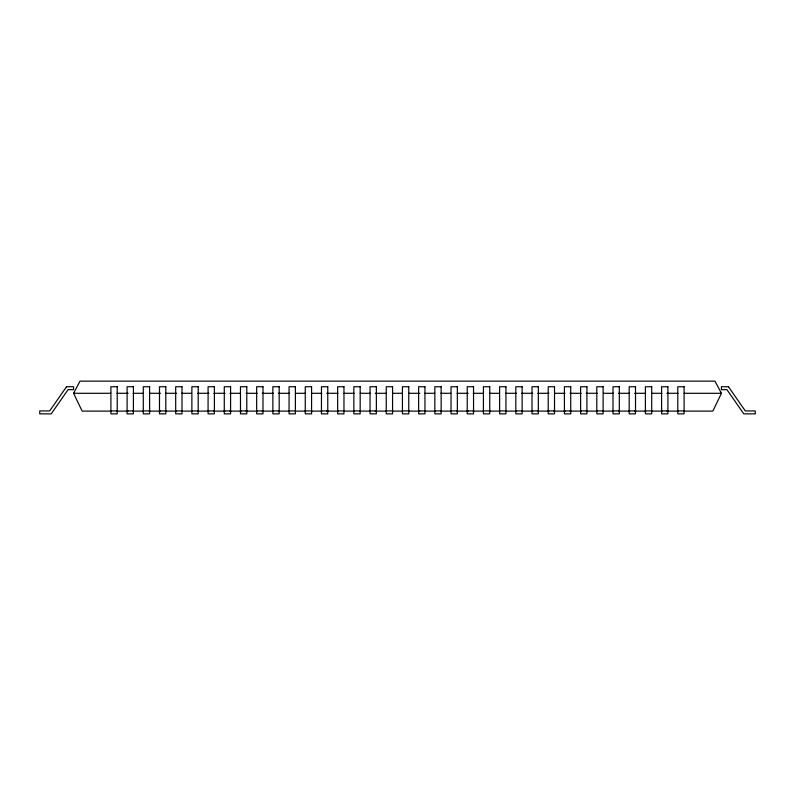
<?xml version="1.0" encoding="UTF-8"?>
<svg xmlns="http://www.w3.org/2000/svg" width="795" height="795" viewBox="0 0 795 795"><rect width="100%" height="100%" fill="white"/><g stroke="black" fill="none" stroke-linecap="round" stroke-linejoin="round"><path stroke-width="1.19" d="M110.704 411.114L82.143 411.114L73.567 393.296L79.977 381.143L714.953 381.143L721.433 393.296L712.857 411.114L684.296 411.114M73.567 393.296L110.803 393.296M117.004 393.296L128.174 393.296M133.143 393.296L143.07 393.296M149.271 393.296L160.441 393.296M165.41 393.296L176.579 393.296M181.548 393.296L191.476 393.296M197.677 393.296L208.846 393.296M213.815 393.296L224.985 393.296M229.944 393.296L239.881 393.296M246.082 393.296L257.252 393.296M262.221 393.296L273.391 393.296M278.349 393.296L289.519 393.296M295.73 393.296L305.658 393.296M311.859 393.296L321.796 393.296M326.755 393.296L337.925 393.296M344.136 393.296L354.063 393.296M360.264 393.296L370.192 393.296M375.161 393.296L386.33 393.296M392.531 393.296L402.469 393.296M408.67 393.296L419.84 393.296M424.808 393.296L434.736 393.296M440.937 393.296L450.864 393.296M457.075 393.296L468.245 393.296M473.204 393.296L483.141 393.296M489.342 393.296L499.27 393.296M505.481 393.296L516.651 393.296M521.609 393.296L532.779 393.296M537.748 393.296L548.918 393.296M555.119 393.296L565.056 393.296M570.015 393.296L581.185 393.296M586.154 393.296L597.323 393.296M603.524 393.296L613.452 393.296M618.421 393.296L629.59 393.296M634.559 393.296L645.729 393.296M651.93 393.296L661.857 393.296M666.826 393.296L677.996 393.296M684.197 393.296L721.433 393.296M110.903 410.935L117.213 410.935M127.091 410.935L133.411 410.935M143.289 410.935L149.609 410.935M159.487 410.935L165.807 410.935M175.685 410.935L182.005 410.935M191.883 410.935L198.203 410.935M208.081 410.935L214.392 410.935M224.279 410.935L230.59 410.935M240.478 410.935L246.788 410.935M256.666 410.935L262.986 410.935M272.864 410.935L279.184 410.935M289.062 410.935L295.382 410.935M305.26 410.935L311.58 410.935M321.458 410.935L327.769 410.935M337.656 410.935L343.967 410.935M353.854 410.935L360.165 410.935M370.043 410.935L376.363 410.935M386.241 410.935L392.561 410.935M402.439 410.935L408.759 410.935M418.637 410.935L424.957 410.935M434.835 410.935L441.146 410.935M451.033 410.935L457.344 410.935M467.231 410.935L473.542 410.935M483.42 410.935L489.74 410.935M499.618 410.935L505.938 410.935M515.816 410.935L522.136 410.935M532.014 410.935L538.334 410.935M548.212 410.935L554.522 410.935M564.41 410.935L570.721 410.935M580.608 410.935L586.919 410.935M596.797 410.935L603.117 410.935M612.995 410.935L619.315 410.935M629.193 410.935L635.513 410.935M645.391 410.935L651.711 410.935M661.589 410.935L667.909 410.935M677.787 410.935L684.097 410.935M116.915 411.114L128.084 411.114M133.053 411.114L142.981 411.114M149.192 411.114L160.361 411.114M165.33 411.114L176.5 411.114M181.469 411.114L191.406 411.114M197.607 411.114L208.787 411.114M213.756 411.114L224.925 411.114M229.894 411.114L241.064 411.114M246.033 411.114L257.202 411.114M262.171 411.114L273.341 411.114M278.31 411.114L289.489 411.114M295.69 411.114L305.628 411.114M311.829 411.114L321.766 411.114M326.735 411.114L337.905 411.114M344.116 411.114L354.043 411.114M360.254 411.114L370.182 411.114M375.151 411.114L386.33 411.114M392.531 411.114L402.469 411.114M408.67 411.114L419.849 411.114M424.818 411.114L434.746 411.114M440.957 411.114L450.884 411.114M457.095 411.114L468.265 411.114M473.234 411.114L483.171 411.114M489.372 411.114L499.31 411.114M505.511 411.114L516.69 411.114M521.659 411.114L532.829 411.114M537.798 411.114L548.967 411.114M553.936 411.114L565.106 411.114M570.075 411.114L581.244 411.114M586.213 411.114L597.393 411.114M603.594 411.114L613.531 411.114M618.5 411.114L629.67 411.114M634.639 411.114L645.808 411.114M652.019 411.114L661.947 411.114M666.916 411.114L678.085 411.114M66.532 386.738L49.697 410.935L39.75 410.935L39.75 413.857L51.218 413.857L68.062 389.659L73.567 389.659L73.567 386.738L66.532 386.738M117.213 386.738L110.903 386.738L110.903 413.857L117.213 413.857L117.213 386.738M133.411 386.738L127.091 386.738L127.091 413.857L133.411 413.857L133.411 386.738M149.609 386.738L143.289 386.738L143.289 413.857L149.609 413.857L149.609 386.738M165.807 386.738L159.487 386.738L159.487 413.857L165.807 413.857L165.807 386.738M182.005 386.738L175.685 386.738L175.685 413.857L182.005 413.857L182.005 386.738M198.203 386.738L191.883 386.738L191.883 413.857L198.203 413.857L198.203 386.738M214.392 386.738L208.081 386.738L208.081 413.857L214.392 413.857L214.392 386.738M230.59 386.738L224.279 386.738L224.279 413.857L230.59 413.857L230.59 386.738M246.788 386.738L240.478 386.738L240.478 413.857L246.788 413.857L246.788 386.738M262.986 386.738L256.666 386.738L256.666 413.857L262.986 413.857L262.986 386.738M279.184 386.738L272.864 386.738L272.864 413.857L279.184 413.857L279.184 386.738M295.382 386.738L289.062 386.738L289.062 413.857L295.382 413.857L295.382 386.738M311.58 386.738L305.26 386.738L305.26 413.857L311.58 413.857L311.58 386.738M327.769 386.738L321.458 386.738L321.458 413.857L327.769 413.857L327.769 386.738M343.967 386.738L337.656 386.738L337.656 413.857L343.967 413.857L343.967 386.738M360.165 386.738L353.854 386.738L353.854 413.857L360.165 413.857L360.165 386.738M376.363 386.738L370.043 386.738L370.043 413.857L376.363 413.857L376.363 386.738M392.561 386.738L386.241 386.738L386.241 413.857L392.561 413.857L392.561 386.738M408.759 386.738L402.439 386.738L402.439 413.857L408.759 413.857L408.759 386.738M424.957 386.738L418.637 386.738L418.637 413.857L424.957 413.857L424.957 386.738M441.146 386.738L434.835 386.738L434.835 413.857L441.146 413.857L441.146 386.738M457.344 386.738L451.033 386.738L451.033 413.857L457.344 413.857L457.344 386.738M473.542 386.738L467.231 386.738L467.231 413.857L473.542 413.857L473.542 386.738M489.74 386.738L483.42 386.738L483.42 413.857L489.74 413.857L489.74 386.738M505.938 386.738L499.618 386.738L499.618 413.857L505.938 413.857L505.938 386.738M522.136 386.738L515.816 386.738L515.816 413.857L522.136 413.857L522.136 386.738M538.334 386.738L532.014 386.738L532.014 413.857L538.334 413.857L538.334 386.738M554.522 386.738L548.212 386.738L548.212 413.857L554.522 413.857L554.522 386.738M570.721 386.738L564.41 386.738L564.41 413.857L570.721 413.857L570.721 386.738M586.919 386.738L580.608 386.738L580.608 413.857L586.919 413.857L586.919 386.738M603.117 386.738L596.797 386.738L596.797 413.857L603.117 413.857L603.117 386.738M619.315 386.738L612.995 386.738L612.995 413.857L619.315 413.857L619.315 386.738M635.513 386.738L629.193 386.738L629.193 413.857L635.513 413.857L635.513 386.738M651.711 386.738L645.391 386.738L645.391 413.857L651.711 413.857L651.711 386.738M667.909 386.738L661.589 386.738L661.589 413.857L667.909 413.857L667.909 386.738M684.097 386.738L677.787 386.738L677.787 413.857L684.097 413.857L684.097 386.738M728.468 386.738L721.433 386.738L721.433 389.659L726.938 389.659L743.782 413.857L755.25 413.857L755.25 410.935L745.303 410.935L728.468 386.738"/></g></svg>
